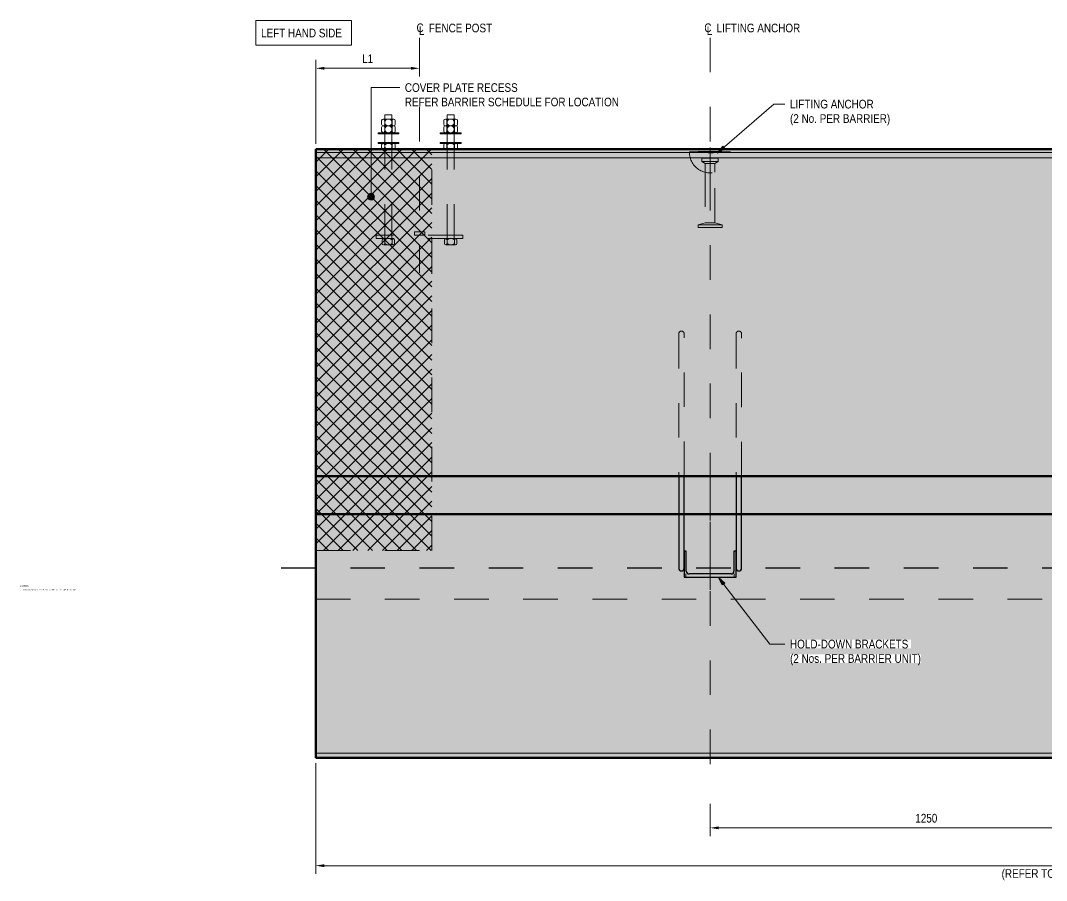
# Model space of a CAD drawing. Header units: metres. Extents: x 0.2 to 10.5, y 1.3 to 4.3.
# Drawn here: x 0.234 to 3.2, y 1.818 to 4.304 of the extents above; entities that cross this region are included whole.
import ezdxf

# ---------------------------------------------------------------- set-up
doc = ezdxf.new("R2010")
doc.units = ezdxf.units.M
for name, pattern in [('Dashed', [0.0075, 0.005, -0.0025]), ('JacobsCenter', [0.015000000000000001, 0.009000000000000003, -0.0015, 0.003, -0.0015]), ('JacobsDash', [0.0045000000000000005, 0.003, -0.0015])]:
    doc.linetypes.add(name, pattern=pattern)
doc.layers.get('Defpoints').update_dxf_attribs({"color": 41})
for name, color, linetype, lineweight in [('D-BDGE', 7, 'Continuous', 13), ('D-BDGE-LINE', 7, 'Continuous', 9), ('D-ENHA-GEN-LINE', 7, 'Continuous', 9), ('D-ENHA-TEXT', 7, 'Continuous', 9), ('D-ENHA-TEXT-DIMS', 7, 'Continuous', 9)]:
    doc.layers.add(name, color=color, linetype=linetype, lineweight=lineweight)
doc.styles.add('Arial Narrow', font='ARIALN.TTF', dxfattribs={"height": 0.0035})
doc.styles.add('Arial Narrow_1', font='ARIALN.TTF', dxfattribs={"height": 0.005})
doc.styles.add('Arial Narrow_2', font='ARIALN.TTF', dxfattribs={"height": 0.025})
doc.styles.add('Arial Narrow_3', font='ARIALN.TTF', dxfattribs={"height": 0.0025})
doc.dimstyles.new('Dimension_Standard_O__mm_', dxfattribs={"dimscale": 0.3048, "dimtxt": 0.02558577434045649, "dimasz": 0.08202099737532807, "dimexe": 0.07874015748031493, "dimexo": 0.04921259842519685, "dimgap": 0.04921259842519685, "dimtad": 1, "dimdec": 0, "dimlfac": 1000, "dimzin": 0, "dimdsep": 46, "dimtxsty": 'Arial Narrow_2', "dimsah": 1, "dimcen": 0.09, "dimaunit": 1, "dimadec": 4, "dimazin": 0, "dimtfac": 1, "dimtdec": 4, "dimtix": 1, "dimtmove": 0, "dimatfit": 3, "dimfxl": 1, "dimtvp": 1, "dimtfill": 1, "dimtolj": 1, "dimtzin": 0, "dimlwd": 18, "dimlwe": 18, "dimarcsym": 2})
doc.dimstyles.new('Dimension_Standard_T__mm_', dxfattribs={"dimscale": 0.3048, "dimtxt": 0.02558577434045649, "dimasz": 0.08202099737532807, "dimexe": 0.07874015748031493, "dimexo": 0.04921259842519685, "dimgap": 0.03280839895013123, "dimtad": 1, "dimdec": 0, "dimlfac": 1000, "dimzin": 0, "dimdsep": 46, "dimtxsty": 'Arial Narrow_2', "dimsah": 1, "dimcen": 0.09, "dimaunit": 1, "dimadec": 4, "dimazin": 0, "dimtfac": 1, "dimtdec": 4, "dimtix": 1, "dimtmove": 0, "dimatfit": 3, "dimfxl": 1, "dimtvp": 1, "dimtolj": 1, "dimtzin": 0, "dimlwd": 18, "dimlwe": 18, "dimarcsym": 2})

# ---------------------------------------------------------------- blocks, each defined once
blk = doc.blocks.new('DIMBLOCK1-DRG-2871112 -  PRECAST BARRIER_MPB-02-A_CONCRETE ELEVATION')
at = {"layer": 'D-ENHA-TEXT-DIMS', "color": 0, "lineweight": 18, "transparency": 16777216}
for p, q in [((1.087320144108622, 2.157432099418924), (1.087320144108622, 1.837064861433709)), ((5.867320144108622, 2.157432099418924), (5.867320144108622, 1.837064861433709)), ((1.112320144108622, 1.861064861433709), (5.842320144108622, 1.861064861433709))]:
    blk.add_line(p, q, dxfattribs=at)
at = {"layer": 'D-ENHA-TEXT-DIMS', "color": 0, "transparency": 16777216}
for points in [[(1.112320144108622, 1.865231528100376), (1.112320144108622, 1.856898194767042), (1.087320144108622, 1.861064861433709)], [(5.842320144108622, 1.865231528100376), (5.842320144108622, 1.856898194767042), (5.867320144108622, 1.861064861433709)]]:
    blk.add_solid(points, dxfattribs=at)
at = {"layer": 'Defpoints', "color": 0, "transparency": 16777216}
for p in [(1.087320144108622, 2.172432099418924), (5.867320144108622, 2.172432099418924), (5.867320144108622, 1.861064861433709)]:
    blk.add_point(p, dxfattribs=at)
at = {"layer": 'D-ENHA-TEXT-DIMS', "color": 0, "lineweight": 18, "transparency": 16777216, "char_height": 0.025, "width": 0.9790822980948015, "attachment_point": 5, "style": 'Arial Narrow_2'}
for s, insert in [("\\A1;DIM 'L'", (3.477320144108622, 1.88357338803671)), ('\\A1;(REFER TO BARRIER SCHEDULE FOR REQUIRED LENGTH)', (3.477320144108622, 1.834668203862086))]:
    blk.add_mtext(s, dxfattribs=dict(at, insert=insert))
blk = doc.blocks.new('SYM_ANO_Barrier_LiftingHook_CS - Barrier_LiftingHook-3065844-DRG-2871112 -  PRECAST BARRIER_MPB-02-A_CONCRETE ELEVATION')
at = {"layer": 'D-ENHA-GEN-LINE', "linetype": 'JacobsDash'}
for p, q in [((-0.005825960594715209, 0.0006371081662707314), (-0.006000309690159206, 0.0005972222222251211)), ((-0.005313045844078125, 0.0006746760842300627), (-0.005825960594715214, 0.0006371081662707309)), ((-0.004491374179183393, 0.0007077426652629613), (-0.005313045844077933, 0.0006746760842300689)), ((-0.003408698170548321, 0.0007343861998717282), (-0.004491374179185306, 0.0007077426652628809)), ((-0.002127939012445208, 0.0007530582626696955), (-0.003408698170564734, 0.0007343861998715137)), ((-0.0007235297717087187, 0.0007626737012388135), (-0.002127939012431997, 0.0007530582626700263)), ((0.0007229103913756694, 0.0007626737012389357), (-0.0007235297716908704, 0.0007626737012389357)), ((-3.096901587356272e-07, -0.006784693707594565), (-3.096901587356272e-07, 0.001969845714563886)), ((0.002127319632079683, 0.000753058262670262), (0.0007229103913510606, 0.000762673701239086)), ((0.003408078790218821, 0.0007343861998719226), (0.002127319632063511, 0.000753058262670626)), ((0.004490754798868225, 0.0007077426652628623), (0.00340807879022341, 0.0007343861998719016)), ((0.005312426463760563, 0.0006746760842300507), (0.004490754798870601, 0.0007077426652627585)), ((0.005825341214397408, 0.0006371081662707316), (0.005312426463760326, 0.0006746760842300611)), ((0.005999690309841106, 0.0005972222222250608), (0.005825341214397414, 0.0006371081662707314)), ((-0.002350309690159203, -0.00120277777777577), (-0.002350309690159203, -0.002128416652289006)), ((0.002349690309841109, -0.00120277777777707), (-0.002350309690159202, -0.00120277777777577)), ((0.002349690309838533, -0.002128416652290305), (-0.002350309690159202, -0.002128416652290305)), ((-0.002350309690159203, -0.002128416652289006), (-0.001400309690159351, -0.002676899408019204)), ((0.001399690309838654, -0.002676899408020502), (-0.001400309690157101, -0.002676899408020502)), ((-0.001400309690159352, -0.002676899408019202), (-0.001400309690159352, -0.005237165916272176)), ((0.001399690309840904, -0.002676899408019203), (0.002349690309838529, -0.002128416652290308)), ((0.001399690309840878, -0.005237149402329294), (0.001399690309840905, -0.002676899408019202)), ((0.002349690309840784, -0.002128416652289006), (0.002349690309841109, -0.00120277777777707)), ((-0.001400309690159352, -0.005237165916272176), (-0.001400309690159352, -0.01982467492454532)), ((0.001399690309840892, -0.01982467492454533), (0.001399690309840906, -0.005237149402329283)), ((-0.001400309690159352, -0.01982467492454532), (-0.003500309690159189, -0.02046670935560924)), ((0.003499690309840712, -0.02046670935561054), (-0.003500309690163432, -0.02046670935561054)), ((-0.003500309690159186, -0.02046670935560924), (-0.003500309690159186, -0.02120277777777555)), ((0.001399690309845143, -0.01982467492454662), (-0.001400309690159352, -0.01982467492454662)), ((0.003499690309840711, -0.02046670935560924), (0.001399690309840892, -0.01982467492454532)), ((0.003499690309840712, -0.02120277777777555), (0.003499690309840712, -0.02046670935560924)), ((-0.003500309690159186, -0.02120277777777555), (0.003499690309840712, -0.02120277777777555))]:
    blk.add_line(p, q, dxfattribs=at)
blk.add_arc((-3.44100176372919e-07, 0.0005971878122075771), 0.005999965590081505, 179.9996714066525, 0.0003288430973885436, dxfattribs=at)
for major_axis, ratio, start_param, end_param in [((0.006000000000000017, 0), 0.02776706724027967, 3.146393588788662, 4.712388980384708), ((-0.005999999999999991, 3.673940397442054e-19), 0.02776706724027981, 1.570796326794916, 3.141592653602437)]:
    blk.add_ellipse((-3.096901588845214e-07, 0.0005972222222229539), major_axis=major_axis, ratio=ratio, start_param=start_param, end_param=end_param, dxfattribs=at)
blk = doc.blocks.new('CS_Annot_Centreline Symbol2 - CS_Annot_Centreline Symbol-5797590-DRG-2871112 -  PRECAST BARRIER_MPB-02-A_CONCRETE ELEVATION')
at = {"layer": 'D-ENHA-GEN-LINE', "char_height": 0.0025, "attachment_point": 1, "style": 'Arial Narrow_3'}
for s, insert, width in [('C  ', (-0.001093037785933506, 0.004762522620760218), 0.00440928125), ('L', (-0.000410444531309655, 0.003917079901844562), 0.00192405)]:
    blk.add_mtext(s, dxfattribs=dict(at, insert=insert, width=width))
blk = doc.blocks.new('DIMBLOCK2-DRG-2871112 -  PRECAST BARRIER_MPB-02-A_CONCRETE ELEVATION')
at = {"layer": 'D-ENHA-TEXT-DIMS', "color": 0, "lineweight": 18, "transparency": 16777216}
for p, q in [((3.477320144108623, 2.048334265813729), (3.477320144108623, 1.946334414097972)), ((2.227320144108623, 2.039549072374633), (2.227320144108623, 1.946334414097972)), ((2.252320144108623, 1.970334414097972), (3.452320144108624, 1.970334414097972))]:
    blk.add_line(p, q, dxfattribs=at)
at = {"layer": 'D-ENHA-TEXT-DIMS', "color": 0, "transparency": 16777216}
for points in [[(2.252320144108623, 1.974501080764638), (2.252320144108623, 1.966167747431305), (2.227320144108623, 1.970334414097972)], [(3.452320144108624, 1.974501080764638), (3.452320144108624, 1.966167747431305), (3.477320144108623, 1.970334414097972)]]:
    blk.add_solid(points, dxfattribs=at)
at = {"layer": 'Defpoints', "color": 0, "transparency": 16777216}
for p in [(2.227320144108623, 2.054549072374633), (3.477320144108623, 2.063334265813729), (3.477320144108623, 1.970334414097972)]:
    blk.add_point(p, dxfattribs=at)
at = {"layer": 'D-ENHA-TEXT-DIMS', "color": 0, "lineweight": 18, "transparency": 16777216, "insert": (2.852320144108623, 1.998098738791014), "char_height": 0.025, "width": 0.07602630089735642, "attachment_point": 5, "style": 'Arial Narrow_2', "bg_fill": 3, "box_fill_scale": 1.1, "bg_fill_color": 256, "bg_fill_true_color": 13158600, "bg_fill_transparency": 0}
blk.add_mtext('\\A1;1250', dxfattribs=at)
blk = doc.blocks.new('DIMBLOCK4-DRG-2871112 -  PRECAST BARRIER_MPB-02-A_CONCRETE ELEVATION')
at = {"layer": 'D-ENHA-TEXT-DIMS', "color": 0, "lineweight": 18, "transparency": 16777216}
for p, q in [((1.087320144108622, 3.947432099418925), (1.087320144108622, 4.190016632816901)), ((1.112320144108622, 4.166016632816901), (1.362320144108623, 4.166016632816901)), ((1.387320144108623, 4.168694302346564), (1.387320144108623, 4.142016632816901))]:
    blk.add_line(p, q, dxfattribs=at)
at = {"layer": 'D-ENHA-TEXT-DIMS', "color": 0, "transparency": 16777216}
for points in [[(1.112320144108622, 4.170183299483567), (1.112320144108622, 4.161849966150235), (1.087320144108622, 4.166016632816901)], [(1.362320144108623, 4.170183299483567), (1.362320144108623, 4.161849966150235), (1.387320144108623, 4.166016632816901)]]:
    blk.add_solid(points, dxfattribs=at)
at = {"layer": 'Defpoints', "color": 0, "transparency": 16777216}
for p in [(1.387320144108623, 4.183694302346564), (1.387320144108623, 4.166016632816901), (1.087320144108622, 3.932432099418925)]:
    blk.add_point(p, dxfattribs=at)
at = {"layer": 'D-ENHA-TEXT-DIMS', "color": 0, "lineweight": 18, "transparency": 16777216, "insert": (1.237320144108623, 4.19356779243491), "char_height": 0.025, "width": 0.03801315044867821, "attachment_point": 5, "style": 'Arial Narrow_2', "bg_fill": 3, "box_fill_scale": 1.1, "bg_fill_color": 256, "bg_fill_true_color": 13158600, "bg_fill_transparency": 0}
blk.add_mtext('\\A1;L1', dxfattribs=at)

msp = doc.modelspace()

# ---------------------------------------------------------------- hatches: boundary and pattern name
at = {"layer": 'D-BDGE-LINE', "true_color": 0xffffff}
h = msp.add_hatch(color=7, dxfattribs=at)
h.paths.add_polyline_path([(2.776550711687851, 2.172432099418927), (5.867320144108633, 2.172432099418927), (5.867320144108633, 2.63180709941892), (1.087320144108627, 2.63180709941892), (1.087320144108627, 2.172432099418927), (1.422320144108627, 2.172432099418927)])
h.paths.add_polyline_path([(5.867320144108633, 2.987432099418935), (5.867320144108633, 3.932432099418929), (1.087320144108627, 3.932432099418929), (1.087320144108627, 2.987432099418935), (4.860977266633811, 2.987432099418935)])
at = {"layer": 'D-BDGE-LINE'}
h = msp.add_hatch(dxfattribs=at)
h.set_pattern_fill('FP_1', color=256, style=0, pattern_type=2)
h.set_pattern_definition([(45, (-2.298183726241702, 0), (-0.02121320343559643, 0.02121320343559643), []), (135, (-2.298183726241702, 0), (-0.02121320343559643, -0.02121320343559642), [])])
h.paths.add_polyline_path([(1.087320144108627, 2.771807099418933), (1.422320144108627, 2.771807099418933), (1.422320144108627, 3.932432099418929), (1.087320144108627, 3.932432099418929), (1.087320144108627, 2.910360268251578)])
at = {"layer": 'D-BDGE-LINE', "true_color": 0xffffff}
msp.add_hatch(color=7, dxfattribs=at).paths.add_polyline_path([(4.860977266633811, 2.63180709941892), (5.867320144108633, 2.63180709941892), (5.867320144108633, 2.987432099418935), (1.087320144108627, 2.987432099418935), (1.087320144108627, 2.63180709941892), (4.818242825779179, 2.63180709941892)])
at = {"layer": 'D-ENHA-TEXT'}
for points in [[(2.247949167640296, 3.920876341004469), (2.269745674060067, 3.933889576976797), (2.26398039504948, 3.9405596270699)], [(2.250601247348547, 2.69492233490546), (2.262408689600877, 2.672449766960596), (2.269382684612816, 2.677843411729013)]]:
    msp.add_hatch(color=256, dxfattribs=at).paths.add_polyline_path(points)
h = msp.add_hatch(color=256, dxfattribs=at)
edge = h.paths.add_edge_path()
edge.add_arc((1.247050626498177, 3.794745178807774), 0.009999999999999787, 0, 360)

# ---------------------------------------------------------------- linework, layer by layer
at = {"layer": 'D-BDGE', "linetype": 'JacobsCenter', "lineweight": 18}
for p, q in [((1.387320144108623, 4.254549072374637), (1.387320144108622, 3.574549072374637)), ((2.227320144108626, 4.254549072374633), (2.227320144108623, 2.054549072374633)), ((2.227320144108625, 2.958406902667616), (2.227320144108623, 2.593406902667616))]:
    msp.add_line(p, q, dxfattribs=at)
at = {"layer": 'D-BDGE', "color": 252, "lineweight": 18, "true_color": 0x888888}
for p, q in [((1.277584144108626, 4.014979061723619), (1.277584144108626, 4.004047061723618)), ((1.282018144108621, 4.019413061723618), (1.312622144108627, 4.019413061723618)), ((1.286452144108621, 4.014979061723619), (1.286452144108621, 4.004047061723618)), ((1.286452144108625, 4.010510675065467), (1.286452144108625, 4.008515448381766)), ((1.307320144108622, 4.031091370773526), (1.287320144108626, 4.031091370773526)), ((1.287320144108626, 4.031091370773526), (1.287320144108626, 3.930217863555693)), ((1.307320144108622, 4.031091370773526), (1.307320144108621, 3.930762861152288)), ((1.308188144108627, 4.014979061723618), (1.308188144108627, 4.004047061723617)), ((1.308188144108623, 4.010510675065467), (1.308188144108623, 4.008515448381766)), ((1.317056144108622, 4.014979061723618), (1.317056144108622, 4.004047061723617)), ((1.457584144108624, 4.014979061723618), (1.457584144108624, 4.004047061723617)), ((1.492622144108625, 4.019413061723617), (1.462018144108619, 4.019413061723617)), ((1.466452144108619, 4.014979061723618), (1.466452144108619, 4.004047061723617)), ((1.466452144108623, 4.010510675065467), (1.466452144108623, 4.008515448381765)), ((1.467320144108625, 4.031091370773526), (1.48732014410862, 4.031091370773526)), ((1.467320144108625, 4.031091370773526), (1.467320144108625, 3.930762861152287)), ((1.48732014410862, 4.031091370773526), (1.48732014410862, 3.930217863555692)), ((1.488188144108626, 4.014979061723618), (1.488188144108626, 4.004047061723617)), ((1.488188144108621, 4.010510675065467), (1.488188144108621, 4.008515448381765)), ((1.49705614410862, 4.014979061723618), (1.49705614410862, 4.004047061723617)), ((1.327320144108624, 3.979813061723618), (1.267320144108623, 3.979813061723618)), ((1.267320144108623, 3.979813061723618), (1.267320144108623, 3.976813061723619)), ((1.267320144108623, 3.976813061723619), (1.327320144108624, 3.976813061723619)), ((1.277584144108626, 3.995179061723619), (1.277584144108626, 3.984247061723618)), ((1.282018144108621, 3.999613061723618), (1.312622144108627, 3.999613061723618)), ((1.282018144108621, 3.999613061723618), (1.312622144108627, 3.999613061723618)), ((1.282018144108621, 3.999613061723618), (1.312622144108627, 3.999613061723618)), ((1.282018144108621, 3.979813061723619), (1.312622144108627, 3.979813061723619)), ((1.282018144108621, 3.979813061723619), (1.312622144108627, 3.979813061723619)), ((1.286452144108621, 3.995179061723619), (1.286452144108621, 3.984247061723618)), ((1.286452144108625, 3.990710675065467), (1.286452144108625, 3.988715448381766)), ((1.308188144108627, 3.995179061723618), (1.308188144108627, 3.984247061723618)), ((1.308188144108623, 3.990710675065467), (1.308188144108623, 3.988715448381766)), ((1.317056144108622, 3.995179061723618), (1.317056144108622, 3.984247061723618)), ((1.327320144108624, 3.976813061723619), (1.327320144108624, 3.979813061723618)), ((1.447320144108622, 3.979813061723618), (1.507320144108623, 3.979813061723618)), ((1.447320144108622, 3.976813061723618), (1.447320144108622, 3.979813061723618)), ((1.507320144108623, 3.976813061723618), (1.447320144108622, 3.976813061723618)), ((1.457584144108624, 3.995179061723618), (1.457584144108624, 3.984247061723618)), ((1.492622144108625, 3.999613061723618), (1.462018144108619, 3.999613061723618)), ((1.492622144108625, 3.999613061723618), (1.462018144108619, 3.999613061723618)), ((1.492622144108625, 3.999613061723618), (1.462018144108619, 3.999613061723618)), ((1.492622144108625, 3.979813061723618), (1.462018144108619, 3.979813061723618)), ((1.492622144108625, 3.979813061723618), (1.462018144108619, 3.979813061723618)), ((1.466452144108619, 3.995179061723618), (1.466452144108619, 3.984247061723618)), ((1.466452144108623, 3.990710675065467), (1.466452144108623, 3.988715448381765)), ((1.488188144108626, 3.995179061723618), (1.488188144108626, 3.984247061723618)), ((1.488188144108621, 3.990710675065467), (1.488188144108621, 3.988715448381765)), ((1.49705614410862, 3.995179061723618), (1.49705614410862, 3.984247061723618)), ((1.507320144108623, 3.979813061723618), (1.507320144108623, 3.976813061723618)), ((1.267320144108623, 3.951813061723615), (1.327320144108624, 3.951813061723615)), ((1.267320144108623, 3.948813061723615), (1.267320144108623, 3.951813061723615)), ((1.327320144108624, 3.948813061723615), (1.267320144108623, 3.948813061723615)), ((1.282018144108621, 3.948813061723615), (1.312622144108627, 3.948813061723615)), ((1.282018144108621, 3.948813061723615), (1.312622144108627, 3.948813061723615)), ((1.327320144108624, 3.951813061723615), (1.327320144108624, 3.948813061723615)), ((1.447320144108622, 3.951813061723615), (1.447320144108622, 3.948813061723615)), ((1.507320144108623, 3.951813061723615), (1.447320144108622, 3.951813061723615)), ((1.447320144108622, 3.948813061723615), (1.507320144108623, 3.948813061723615)), ((1.492622144108625, 3.948813061723615), (1.462018144108619, 3.948813061723615)), ((1.492622144108625, 3.948813061723615), (1.462018144108619, 3.948813061723615)), ((1.507320144108623, 3.948813061723615), (1.507320144108623, 3.951813061723615)), ((1.277584144108626, 3.936866099418927), (1.277584144108626, 3.944379061723616)), ((1.282018144108621, 3.932432099418927), (1.312622144108627, 3.932432099418927)), ((1.282018144108621, 3.932432099418927), (1.312622144108627, 3.932432099418927)), ((1.282018144108621, 3.932432099418927), (1.312622144108627, 3.932432099418927)), ((1.286452144108625, 3.944379061723622), (1.286452144108625, 3.93686609941892)), ((1.308188144108623, 3.944379061723622), (1.308188144108623, 3.93686609941892)), ((1.317056144108622, 3.936866099418926), (1.317056144108622, 3.944379061723615)), ((1.457584144108624, 3.936866099418926), (1.457584144108624, 3.944379061723615)), ((1.492622144108625, 3.932432099418926), (1.462018144108619, 3.932432099418926)), ((1.492622144108625, 3.932432099418926), (1.462018144108619, 3.932432099418926)), ((1.492622144108625, 3.932432099418926), (1.462018144108619, 3.932432099418926)), ((1.466452144108623, 3.944379061723621), (1.466452144108623, 3.93686609941892)), ((1.488188144108621, 3.944379061723621), (1.488188144108621, 3.93686609941892)), ((1.49705614410862, 3.936866099418926), (1.49705614410862, 3.944379061723615)), ((1.279320144108619, 3.659250923477165), (1.279320144108619, 3.669860923477164)), ((1.283015144108619, 3.655555923477164), (1.310405144108624, 3.655555923477164)), ((1.28671014410862, 3.659250923477165), (1.28671014410862, 3.669860923477164)), ((1.307930144108627, 3.659250923477164), (1.307930144108627, 3.669860923477163)), ((1.315320144108628, 3.659250923477164), (1.315320144108628, 3.669860923477163)), ((1.459320144108617, 3.659250923477164), (1.459320144108617, 3.669860923477163)), ((1.491625144108626, 3.655555923477164), (1.464235144108621, 3.655555923477164)), ((1.466710144108618, 3.659250923477164), (1.466710144108618, 3.669860923477163)), ((1.487930144108626, 3.659250923477164), (1.487930144108626, 3.669860923477163)), ((1.495320144108627, 3.659250923477164), (1.495320144108627, 3.669860923477163))]:
    msp.add_line(p, q, dxfattribs=at)
at = {"layer": 'D-BDGE', "lineweight": 25}
for p, q in [((1.422320144108623, 3.932432099418925), (1.087320144108622, 3.932432099418925)), ((1.087320144108622, 3.932432099418925), (1.087320144108622, 2.77180709941893)), ((2.136397462438079, 2.987023760732562), (2.136397462438079, 2.721006933223836)), ((2.152397462438078, 2.721006933223836), (2.152397462438079, 2.987023760732562)), ((2.302283076252325, 2.986320635732555), (2.302283076252325, 2.721066423444426)), ((2.318283076252325, 2.721066423444426), (2.318283076252325, 2.986320635732555)), ((2.158320144108625, 2.769848486445505), (2.152320144108626, 2.769848486445505)), ((2.152320144108626, 2.769848486445505), (2.152320144108626, 2.694848486445505)), ((2.158320144108625, 2.712348486445499), (2.158320144108625, 2.769848486445505)), ((2.302320144108626, 2.769848486445505), (2.296320144108627, 2.769848486445505)), ((2.296320144108627, 2.769848486445505), (2.296320144108627, 2.712348486445499)), ((2.302320144108626, 2.694848486445505), (2.302320144108626, 2.769848486445505)), ((2.288320144108626, 2.704348486445505), (2.166320144108625, 2.704348486445505)), ((2.152320144108626, 2.694848486445505), (2.302320144108626, 2.694848486445505))]:
    msp.add_line(p, q, dxfattribs=at)
at = {"layer": 'D-BDGE', "lineweight": 50}
for p, q in [((1.087320144108622, 3.932432099418925), (1.087320144108622, 2.172432099418924)), ((5.867320144108622, 3.932432099418925), (1.087320144108622, 3.932432099418925)), ((5.867320144108622, 2.987432099418916), (1.087320144108622, 2.987432099418932)), ((5.867320144108622, 2.877432099418916), (1.087320144108622, 2.877432099418931)), ((1.087320144108622, 2.172432099418924), (5.867320144108622, 2.172432099418924))]:
    msp.add_line(p, q, dxfattribs=at)
at = {"layer": 'D-BDGE', "lineweight": 18}
for p, q in [((1.087320144108624, 3.922432099418932), (5.867320144108624, 3.922432099418917)), ((5.867320144108624, 3.907214048276496), (1.087320144108623, 3.907214048276512)), ((5.867320144108624, 2.987432099418916), (1.087320144108622, 2.987432099418932)), ((1.087320144108622, 2.987432099418932), (1.087320144108622, 2.631807099418931)), ((5.867320144108622, 2.186048210631488), (1.087320144108622, 2.186048210631504))]:
    msp.add_line(p, q, dxfattribs=at)
at = {"layer": 'D-BDGE', "color": 252, "linetype": 'JacobsDash', "lineweight": 18, "true_color": 0x888888}
for p, q in [((1.287320144108625, 3.673555923477164), (1.287320144108626, 3.930217863555693)), ((1.307320144108621, 3.673555923477164), (1.307320144108622, 3.930762861152288)), ((1.467320144108625, 3.673555923477164), (1.467320144108625, 3.930762861152287)), ((1.48732014410862, 3.673555923477164), (1.48732014410862, 3.930217863555692)), ((1.512320144108622, 3.683555923477163), (1.262320144108624, 3.683555923477163)), ((1.262320144108624, 3.673555923477164), (1.262320144108624, 3.683555923477163)), ((1.372320144108622, 3.683555923477163), (1.372320144108622, 3.693555923477163)), ((1.372320144108622, 3.693555923477163), (1.402320144108622, 3.693555923477163)), ((1.402320144108622, 3.683555923477163), (1.372320144108622, 3.683555923477163)), ((1.402320144108622, 3.693555923477163), (1.402320144108622, 3.683555923477163)), ((1.512320144108622, 3.673555923477164), (1.512320144108622, 3.683555923477163)), ((1.512320144108622, 3.673555923477164), (1.262320144108624, 3.673555923477164)), ((1.283015144108619, 3.673555923477164), (1.310405144108624, 3.673555923477164)), ((1.491625144108626, 3.673555923477164), (1.464235144108621, 3.673555923477164))]:
    msp.add_line(p, q, dxfattribs=at)
at = {"layer": 'D-BDGE', "linetype": 'JacobsDash', "lineweight": 18}
for p, q in [((1.422320144108623, 2.77180709941893), (1.422320144108623, 3.932432099418925)), ((1.087320144108622, 2.77180709941893), (1.422320144108623, 2.77180709941893)), ((1.087320144108622, 2.631807099418931), (5.867320144108622, 2.631807099418916))]:
    msp.add_line(p, q, dxfattribs=at)
at = {"layer": 'D-BDGE', "color": 8, "linetype": 'JacobsDash', "lineweight": 18, "true_color": 0x808080}
for p, q in [((2.136397462438079, 3.39831988544105), (2.136397462438079, 2.987023760732562)), ((2.152397462438079, 2.987023760732562), (2.152397462438079, 3.39831988544105)), ((2.302283076252325, 3.398328353388676), (2.302283076252325, 2.986320635732555)), ((2.318283076252325, 2.986320635732555), (2.318283076252325, 3.398328353388676))]:
    msp.add_line(p, q, dxfattribs=at)
at = {"layer": 'D-BDGE', "linetype": 'Dashed', "lineweight": 25}
msp.add_line((0.9873201441086232, 2.721807099418932), (6.067320144108623, 2.721807099418915), dxfattribs=at)
at = {"layer": 'D-BDGE', "color": 7, "lineweight": 9, "true_color": 0xffffff}
for p, q in [((2.157320144108627, 2.704848486445505), (2.157320144108627, 2.694848486445506)), ((2.297320144108626, 2.694848486445505), (2.297320144108626, 2.704848486445505))]:
    msp.add_line(p, q, dxfattribs=at)
at = {"layer": 'D-BDGE', "color": 252, "lineweight": 18, "true_color": 0x888888}
for centre, radius, start, end in [((1.282018144108621, 4.014979061723619), 0.004434000000000271, 0, 180), ((1.297320144108624, 4.008328061723617), 0.01108499999999992, 11.35561563579768, 168.6443843642024), ((1.297320144108624, 4.010698061723615), 0.01108500000000001, 191.3556156357974, 348.6443843642019), ((1.312622144108627, 4.014979061723618), 0.004434000000000271, 0, 180), ((1.462018144108619, 4.014979061723618), 0.004434000000000271, 0, 180), ((1.477320144108622, 4.008328061723616), 0.01108499999999992, 11.35561563580114, 168.6443843641989), ((1.477320144108622, 4.010698061723615), 0.01108500000000001, 191.3556156358013, 348.644384364198), ((1.492622144108625, 4.014979061723618), 0.004434000000000271, 0, 180), ((1.282018144108621, 4.004047061723618), 0.004433999999999827, 180, 0), ((1.282018144108621, 3.995179061723619), 0.004434000000000271, 0, 180), ((1.282018144108621, 3.984247061723618), 0.004433999999999827, 180, 0), ((1.297320144108624, 3.988528061723617), 0.01108499999999992, 11.35561563579941, 168.6443843642006), ((1.297320144108624, 3.990898061723616), 0.01108500000000001, 191.355615635797, 348.6443843642023), ((1.312622144108627, 4.004047061723617), 0.004434000000000271, 180, 0), ((1.312622144108627, 3.995179061723618), 0.004434000000000271, 0, 180), ((1.312622144108627, 3.984247061723618), 0.004434000000000271, 180, 0), ((1.462018144108619, 4.004047061723617), 0.004434000000000271, 180, 0), ((1.462018144108619, 3.995179061723618), 0.004434000000000271, 0, 180), ((1.462018144108619, 3.984247061723618), 0.004434000000000271, 180, 0), ((1.477320144108622, 3.988528061723617), 0.01108499999999992, 11.35561563579941, 168.6443843642006), ((1.477320144108622, 3.990898061723615), 0.01108500000000001, 191.3556156357991, 348.6443843642002), ((1.492622144108625, 4.004047061723617), 0.004434000000000271, 180, 0), ((1.492622144108625, 3.995179061723618), 0.004434000000000271, 0, 180), ((1.492622144108625, 3.984247061723618), 0.004434000000000271, 180, 0), ((1.282018144108621, 3.944379061723616), 0.004433999999999735, 3.72951841948412e-11, 180.0000000000029), ((1.297320144108624, 3.933277001732622), 0.01553605999099311, 45.61038259849612, 134.3896174015051), ((1.312622144108627, 3.944379061723615), 0.004434000000000271, 0, 179.9999999999656), ((1.462018144108619, 3.944379061723615), 0.004434000000000271, 2.869241931856854e-11, 180), ((1.477320144108622, 3.933277001732622), 0.01553605999099311, 45.61038259849612, 134.3896174015039), ((1.492622144108625, 3.944379061723615), 0.004434000000000271, 0, 179.9999999999656), ((1.282018144108621, 3.936866099418927), 0.004434000000000271, 180, 359.9999999999652), ((1.297320144108624, 3.94796815940992), 0.01553605999099311, 225.6103825984946, 314.3896174015035), ((1.312622144108627, 3.936866099418926), 0.004434000000000271, 180.0000000000226, 0), ((1.462018144108619, 3.936866099418926), 0.004434000000000271, 180, 359.9999999999709), ((1.477320144108622, 3.947968159409919), 0.01553605999099311, 225.6103825984958, 314.3896174015035), ((1.492622144108625, 3.936866099418926), 0.004434000000000271, 180.000000000034, 0), ((1.283015144108619, 3.669860923477164), 0.00369499999999956, 0, 180), ((1.283015144108619, 3.659250923477165), 0.003695000000000004, 180, 0), ((1.297320144108623, 3.656475392354015), 0.01708053112314815, 51.59800531938819, 128.4019946806118), ((1.297320144108623, 3.672636454600312), 0.01708053112314815, 231.5980053193911, 308.4019946806115), ((1.311625144108627, 3.669860923477163), 0.003695000000000004, 0, 180), ((1.311625144108627, 3.659250923477164), 0.003695000000000004, 180, 0), ((1.463015144108618, 3.669860923477163), 0.003695000000000004, 0, 180), ((1.463015144108618, 3.659250923477164), 0.00369499999999956, 180, 0), ((1.477320144108622, 3.656475392354015), 0.01708053112314815, 51.59800531938819, 128.4019946806118), ((1.477320144108622, 3.672636454600311), 0.01708053112314815, 231.5980053193879, 308.4019946806092), ((1.491625144108626, 3.669860923477163), 0.003695000000000004, 0, 180), ((1.491625144108626, 3.659250923477164), 0.003695000000000004, 180, 0)]:
    msp.add_arc(centre, radius, start, end, dxfattribs=at)
at = {"layer": 'D-BDGE', "color": 8, "linetype": 'JacobsDash', "lineweight": 18, "true_color": 0x808080}
for centre, radius in [((2.144397462438079, 3.39831988544105), 0.008000000000000007), ((2.310283076252326, 3.398328353388676), 0.007999999999999119)]:
    msp.add_arc(centre, radius, 0, 180, dxfattribs=at)
at = {"layer": 'D-BDGE', "lineweight": 25}
for centre, radius, start, end in [((2.144397462438078, 2.721006933223836), 0.007999999999999119, 180, 0), ((2.166320144108625, 2.712348486445499), 0.008000000000000007, 180, 269.9999999999996), ((2.288320144108626, 2.712348486445499), 0.007999999999999119, 269.9999999999996, 0), ((2.310283076252325, 2.721066423444426), 0.007999999999999119, 180, 0)]:
    msp.add_arc(centre, radius, start, end, dxfattribs=at)
at = {"layer": 'D-ENHA-TEXT'}
for p, q in [((1.247050626498177, 4.110272761542212), (1.32983077142878, 4.110272761542211)), ((1.247050626498177, 3.794745178807774), (1.247050626498177, 4.110272761542212)), ((2.247949167640296, 3.920876341004469), (2.411749985480456, 4.062458098836716)), ((2.411749985480456, 4.062458098836716), (2.443261733609047, 4.062458098836715)), ((2.26398039504948, 3.9405596270699), (2.247949167640296, 3.920876341004469)), ((2.247949167640296, 3.920876341004469), (2.269745674060067, 3.933889576976797)), ((2.269745674060067, 3.933889576976797), (2.26398039504948, 3.9405596270699)), ((2.250601247348547, 2.69492233490546), (2.262408689600877, 2.672449766960596)), ((2.269382684612816, 2.677843411729013), (2.250601247348547, 2.69492233490546)), ((2.250601247348547, 2.69492233490546), (2.400138887467368, 2.501569824485705)), ((2.262408689600877, 2.672449766960596), (2.269382684612816, 2.677843411729013)), ((2.400138887467368, 2.501569824485705), (2.443261733609046, 2.501569824485705))]:
    msp.add_line(p, q, dxfattribs=at)
at = {"layer": 'D-ENHA-TEXT', "lineweight": 18, "flags": 128}
msp.add_lwpolyline([(0.9140233080871893, 4.304111831575503), (1.190752055578869, 4.304111831575503), (1.190752055578869, 4.232411831575503), (0.9140233080871893, 4.232411831575503)], close=True, dxfattribs=at)
at = {"layer": 'D-ENHA-TEXT'}
msp.add_circle((1.247050626498177, 3.794745178807774), 0.009999999999999787, dxfattribs=at)

# ---------------------------------------------------------------- block references
at = {"layer": 'D-ENHA-GEN-LINE', "xscale": 10, "yscale": 10, "zscale": 10}
for name, p in [('CS_Annot_Centreline Symbol2 - CS_Annot_Centreline Symbol-5797590-DRG-2871112 -  PRECAST BARRIER_MPB-02-A_CONCRETE ELEVATION', (1.389496473567481, 4.247934218820618)), ('CS_Annot_Centreline Symbol2 - CS_Annot_Centreline Symbol-5797590-DRG-2871112 -  PRECAST BARRIER_MPB-02-A_CONCRETE ELEVATION', (2.221516917191543, 4.247934218820616)), ('SYM_ANO_Barrier_LiftingHook_CS - Barrier_LiftingHook-3065844-DRG-2871112 -  PRECAST BARRIER_MPB-02-A_CONCRETE ELEVATION', (2.227320144108624, 3.917787991804601))]:
    msp.add_blockref(name, p, dxfattribs=at)

# ---------------------------------------------------------------- texts
at = {"layer": 'D-ENHA-TEXT', "attachment_point": 1, "bg_fill": 3, "box_fill_scale": 1, "bg_fill_color": 256, "bg_fill_true_color": 13158600, "bg_fill_transparency": 0}
for s, insert, char_height, style in [('LIFTING ANCHOR', (2.458261733609046, 4.074958098836714), 0.025, 'Arial Narrow_2'), ('(2 No. PER BARRIER)', (2.458261733609046, 4.033286223836714), 0.025, 'Arial Narrow_2'), ('1.', (0.233702737940026, 2.660080394393743), 0.0035, 'Arial Narrow')]:
    msp.add_mtext(s, dxfattribs=dict(at, insert=insert, char_height=char_height, style=style))

# ---------------------------------------------------------------- dimensions: what is measured, and where the dimension line sits
at = {"layer": 'D-ENHA-TEXT-DIMS', "lineweight": 18}
dim = msp.add_linear_dim(base=(5.867320144108622, 1.861064861433709), p1=(1.087320144108622, 2.172432099418924), p2=(5.867320144108622, 2.172432099418924), text="DIM 'L'\\X(REFER TO BARRIER SCHEDULE FOR REQUIRED LENGTH)", dimstyle='Dimension_Standard_T__mm_', override={"dimpost": '<>', "dimfxl": 4.779999999999999}, dxfattribs=at)
dim.commit()
dim.dimension.update_dxf_attribs({"geometry": 'DIMBLOCK1-DRG-2871112 -  PRECAST BARRIER_MPB-02-A_CONCRETE ELEVATION', "text_midpoint": (3.477320144108622, 1.861064861433709)})

# ---------------------------------------------------------------- next in the draw order: texts
at = {"layer": 'D-ENHA-GEN-LINE', "char_height": 0.025, "attachment_point": 1, "style": 'Arial Narrow_2', "bg_fill": 3, "box_fill_scale": 1, "bg_fill_color": 256, "bg_fill_true_color": 13158600, "bg_fill_transparency": 0}
for s, insert in [('FENCE POST', (1.41399829592596, 4.294998424852358)), ('LIFTING ANCHOR', (2.246018739550022, 4.294998424852356))]:
    msp.add_mtext(s, dxfattribs=dict(at, insert=insert))
at = {"layer": 'D-ENHA-TEXT', "lineweight": 18, "insert": (0.9290233080871881, 4.280377456575502), "char_height": 0.025, "attachment_point": 1, "style": 'Arial Narrow_2', "bg_fill": 3, "box_fill_scale": 1, "bg_fill_color": 256, "bg_fill_transparency": 0}
msp.add_mtext('LEFT HAND SIDE', dxfattribs=at)
at = {"layer": 'D-ENHA-TEXT', "attachment_point": 1, "bg_fill": 3, "box_fill_scale": 1, "bg_fill_color": 256, "bg_fill_true_color": 13158600, "bg_fill_transparency": 0}
for s, insert, char_height, style in [('COVER PLATE RECESS', (1.344830771428779, 4.122772761542211), 0.025, 'Arial Narrow_2'), ('REFER BARRIER SCHEDULE FOR LOCATION', (1.344830771428779, 4.08110088654221), 0.025, 'Arial Narrow_2'), ('FOR GENERAL NOTES REFER TO SHEET No. 2871005 TO 2871008.', (0.2417063837733594, 2.660080394393743), 0.0035, 'Arial Narrow'), ('HOLD-DOWN BRACKETS ', (2.458261733609046, 2.514069824485704), 0.025, 'Arial Narrow_2'), ('(2 Nos. PER BARRIER UNIT)', (2.458261733609046, 2.472397949485704), 0.025, 'Arial Narrow_2')]:
    msp.add_mtext(s, dxfattribs=dict(at, insert=insert, char_height=char_height, style=style))

# ---------------------------------------------------------------- next in the draw order: dimensions: what is measured, and where the dimension line sits
at = {"layer": 'D-ENHA-TEXT-DIMS', "lineweight": 18}
dim = msp.add_linear_dim(base=(3.477320144108623, 1.970334414097972), p1=(2.227320144108623, 2.054549072374633), p2=(3.477320144108623, 2.063334265813729), dimstyle='Dimension_Standard_O__mm_', override={"dimpost": '<>', "dimfxl": 1.250030871468286}, dxfattribs=at)
dim.commit()
dim.dimension.update_dxf_attribs({"geometry": 'DIMBLOCK2-DRG-2871112 -  PRECAST BARRIER_MPB-02-A_CONCRETE ELEVATION', "text_midpoint": (2.852320144108623, 1.998098738791014)})

# ---------------------------------------------------------------- next in the draw order: texts
at = {"layer": 'D-ENHA-TEXT', "insert": (0.233702737940026, 2.671204096983703), "char_height": 0.005, "attachment_point": 1, "style": 'Arial Narrow_1', "bg_fill": 3, "box_fill_scale": 1, "bg_fill_color": 256, "bg_fill_true_color": 13158600, "bg_fill_transparency": 0}
msp.add_mtext('NOTES', dxfattribs=at)

# ---------------------------------------------------------------- next in the draw order: dimensions: what is measured, and where the dimension line sits
at = {"layer": 'D-ENHA-TEXT-DIMS', "lineweight": 18}
dim = msp.add_linear_dim(base=(1.387320144108623, 4.166016632816901), p1=(1.087320144108622, 3.932432099418925), p2=(1.387320144108623, 4.183694302346564), text='L1', dimstyle='Dimension_Standard_O__mm_', override={"dimpost": '<>', "dimfxl": 0.3913217277638064}, dxfattribs=at)
dim.commit()
dim.dimension.update_dxf_attribs({"geometry": 'DIMBLOCK4-DRG-2871112 -  PRECAST BARRIER_MPB-02-A_CONCRETE ELEVATION', "text_midpoint": (1.237320144108623, 4.19356779243491)})

doc.saveas('drawing.dxf')
